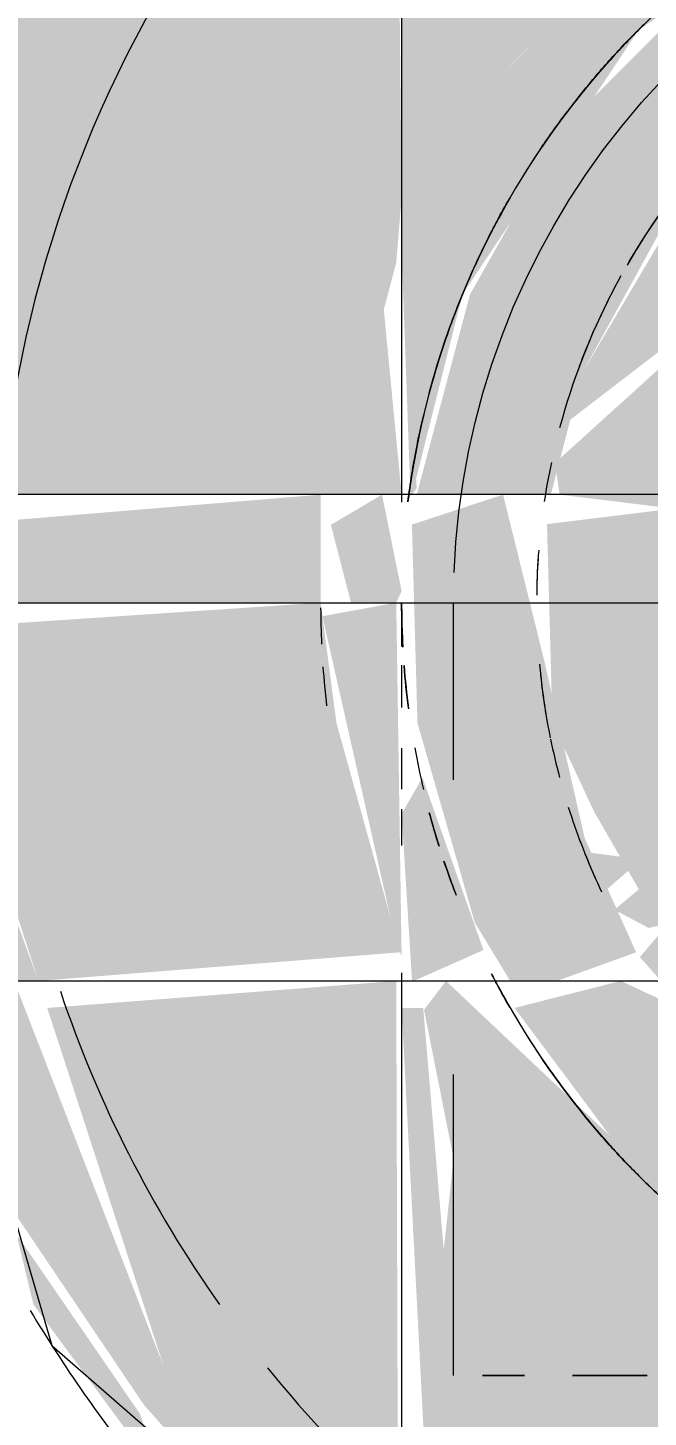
# Model space of a CAD drawing. Header units: metres. Extents: x 147 to 427, y -16 to 162.
# Drawn here: x 390.11361 to 390.1251, y 0.48493 to 0.51064 of the extents above; entities that cross this region are included whole.
import ezdxf

# ---------------------------------------------------------------- set-up
doc = ezdxf.new("R2010")
doc.units = ezdxf.units.M
for name, color, linetype, lineweight in [('A-ANNO-DIMS', 7, 'Continuous', 5), ('A-ANNO-DIMS-50', 7, 'Continuous', 5), ('P-PIPE', 7, 'Continuous', 5), ('P-PIPE-CNTR', 7, 'Continuous', 5), ('P-SANR-FIXT', 7, 'Continuous', 5)]:
    doc.layers.add(name, color=color, linetype=linetype, lineweight=lineweight)
doc.styles.add('Century Gothic', font='GOTHIC.TTF', dxfattribs={"height": 0.05})
doc.dimstyles.new('Setores_1_mm', dxfattribs={"dimscale": 0.3048, "dimtxt": 0.05220841348587629, "dimasz": 0.5208333333333333, "dimexe": 0.3937007874015747, "dimexo": 0.2460629921259842, "dimgap": 0.2870734908136483, "dimtad": 1, "dimrnd": 0.01, "dimzin": 0, "dimdsep": 46, "dimtxsty": 'Century Gothic', "dimblk1": 'OBLIQUE', "dimblk2": 'OBLIQUE', "dimsah": 1, "dimcen": 0.09, "dimazin": 0, "dimtfac": 1, "dimtdec": 4, "dimtix": 1, "dimtmove": 0, "dimatfit": 3, "dimfxl": 1, "dimtvp": 1, "dimtolj": 1, "dimtzin": 0, "dimarcsym": 2})

# ---------------------------------------------------------------- blocks, each defined once
blk = doc.blocks.new('UT_Ducha higiênica - UT_Ducha higiênica-V228-HH')
at = {"layer": 'P-SANR-FIXT', "true_color": 0xf4f4f4, "transparency": 33554598}
h = blk.add_hatch(color=7, dxfattribs=at)
h.paths.add_polyline_path([(-163.0665666563862, 0.4999999999999957), (-163.0665666563862, 0.5019999999999996), (-163.0736056308509, 0.5014188907002822), (-163.0740666563862, 0.4999999999999957), (-163.0722429030197, 0.4999999999999957)])
h.paths.add_polyline_path([(-163.0350666563863, 0.5065345061047986), (-163.035588685766, 0.5176948307352345), (-163.0370958467977, 0.5184661012230402), (-163.0401237169667, 0.512990381056767), (-163.0370646424899, 0.509927779207859), (-163.0352254804947, 0.5069179414214795)])
h.paths.add_polyline_path([(-163.0650666563863, 0.5065345061048029), (-163.0630570374431, 0.5099429394195716), (-163.0599590921827, 0.5130291338498221), (-163.0566011624911, 0.515000000000001), (-163.0527606540969, 0.5161453284728974), (-163.0481655327526, 0.5172928427253177), (-163.0449713344984, 0.5228253563910695), (-163.0580892962179, 0.5223849030854569), (-163.0650666563863, 0.5173155541899439), (-163.0650666563863, 0.5067534605253143)])
h = blk.add_hatch(color=7, dxfattribs=at)
h.paths.add_polyline_path([(-163.0279340949405, 0.5116856085778079), (-163.0287201785121, 0.5137843915369695), (-163.0306527471862, 0.5162405854187947), (-163.0304368695438, 0.5153262717839715), (-163.0280866846644, 0.511907573349564)])
h.paths.add_polyline_path([(-163.0250059962145, 0.4999999999999957), (-163.0258299477718, 0.5069179414214795), (-163.0269299055057, 0.509859890883845), (-163.0301365454427, 0.5146350040069338), (-163.0344321317622, 0.5196738904808402), (-163.0350666563863, 0.5197057896177778), (-163.0350331627375, 0.5172912196296773), (-163.0304004735098, 0.5133381176141684), (-163.0257926642186, 0.4999999999999957)])
h.paths.add_polyline_path([(-163.0749168169938, 0.5019999999999996), (-163.0748131839364, 0.5019999999999996), (-163.0747260035522, 0.5025872633877307)])
h.paths.add_polyline_path([(-163.0742385886665, 0.5019999999999996), (-163.0734168169938, 0.5019999999999996), (-163.0694805655914, 0.5141086614376588), (-163.0650666563863, 0.5176948307375908), (-163.0651666563863, 0.5201939173691751), (-163.0708888760339, 0.5146653923668437), (-163.0732932074349, 0.5098598908829397), (-163.0740893846072, 0.5080332819119435), (-163.0743482715246, 0.5019999999999996)])
h = blk.add_hatch(color=7, dxfattribs=at)
h.paths.add_polyline_path([(-163.0260666563863, 0.4999999999999957), (-163.0306527471862, 0.5141086614413362), (-163.0350666563863, 0.5173155541899439), (-163.0346779004052, 0.505595966142876), (-163.0339072760732, 0.5025872633877307), (-163.0335666563863, 0.4999999999999957), (-163.0263904097528, 0.4999999999999957)])
h.paths.add_polyline_path([(-163.0734168169938, 0.5019999999999996), (-163.0663033513911, 0.5019999999999996), (-163.0651666563863, 0.5062930847483673), (-163.0650666563863, 0.5074999999999983), (-163.0651666563863, 0.5172428999370865), (-163.0694830642512, 0.5141068460550108), (-163.0732260035522, 0.5025872633877307)])
h = blk.add_hatch(color=7, dxfattribs=at)
h.paths.add_polyline_path([(-163.0648728278811, 0.5019999999999996), (-163.0639389201999, 0.5057061630439345), (-163.0606732581041, 0.5106066017177951), (-163.0562006650197, 0.5135615986010981), (-163.051878389702, 0.5147614807840148), (-163.04926022776, 0.5153967753536437), (-163.0488027465837, 0.5163336031177591), (-163.051878389702, 0.5162614807840102), (-163.0545343627952, 0.515856096464713), (-163.0600095958059, 0.512990381056767), (-163.0630686702826, 0.509927779207859), (-163.0650666563863, 0.5065345061048029), (-163.0649033513911, 0.5019999999999996)])
h.paths.add_polyline_path([(-163.0651666563863, 0.4999999999999654), (-163.0650666563863, 0.5002147759970795), (-163.0654299613815, 0.5019999999999996), (-163.0663768787027, 0.5014415046206748), (-163.06600443252, 0.4999999999999957)])
h.paths.add_polyline_path([(-163.0350666563863, 0.4999999999999957), (-163.0355777689919, 0.507768441089331), (-163.0370762753295, 0.5099429394196192), (-163.0401742205898, 0.5130291338498307), (-163.040356719896, 0.5128181033396979), (-163.0405579181357, 0.5114916613508153), (-163.0385726748428, 0.5095018702369825), (-163.0365050577851, 0.5062849662131793), (-163.0354811764093, 0.503331157701283), (-163.0350930257906, 0.5002720900557494)])
h = blk.add_hatch(color=7, dxfattribs=at)
h.paths.add_polyline_path([(-163.0500666563862, 0.4849999999999948), (-163.0444303596912, 0.4862376477580838), (-163.0461843707097, 0.4881939430680709), (-163.0482549230706, 0.4877385192159673), (-163.0522858952018, 0.4877921683328029), (-163.0550164038546, 0.4886361002195574), (-163.0575666563863, 0.4901338411877104), (-163.0599328151986, 0.4924999999999974), (-163.0610085380336, 0.4929999999999973), (-163.0629761011125, 0.4924999999999974), (-163.0608919739336, 0.4897098323594553), (-163.0585374694231, 0.4877545499866453), (-163.0561876152437, 0.4864384013989064), (-163.051878389702, 0.4852462340740263), (-163.0501523230951, 0.4850116430285483)])
h.paths.add_polyline_path([(-163.0374263254676, 0.4920438057782814), (-163.0363332437336, 0.4942938369561003), (-163.0353051756022, 0.4981882666842901), (-163.0353458056828, 0.5021203494174632), (-163.0363799056049, 0.5058188147663115), (-163.038103599377, 0.50883883476483), (-163.0409662580764, 0.5117623522420813), (-163.0422162580764, 0.5095972887326086), (-163.0398838188902, 0.507087296304257), (-163.0384214089924, 0.5042705142441813), (-163.0377751527661, 0.5015836872348897), (-163.0378537308064, 0.4978194532921444), (-163.0387027566058, 0.495050252531702), (-163.0386354331858, 0.494129327620626), (-163.0376227241833, 0.4923825628676637)])
h.paths.add_polyline_path([(-163.0623033513911, 0.5019999999999996), (-163.0617119037802, 0.5042705142441813), (-163.0599328151986, 0.5074999999999983), (-163.0575666563863, 0.509866158812333), (-163.0543254328565, 0.511650109339058), (-163.0513991596515, 0.5123245726170935), (-163.0506578933892, 0.5129759474718593), (-163.0500666563863, 0.515000000000001), (-163.0543254328565, 0.5143329398014831), (-163.0589054911511, 0.5119630570092683), (-163.0620297133955, 0.50883883476483), (-163.0638000690389, 0.5057061630439345), (-163.0647875070897, 0.5019999999999996), (-163.0625666563863, 0.5019999999999996)])
h = blk.add_hatch(color=7, dxfattribs=at)
h.paths.add_polyline_path([(-163.0444303596912, 0.4862376477580838), (-163.0410583600638, 0.4881669754173231), (-163.038103599377, 0.4911611652351657), (-163.037690809849, 0.4924999999999974), (-163.0391652022136, 0.4939338100733461), (-163.0404165258777, 0.4922184664331769), (-163.0429954842542, 0.4898047899914139), (-163.0451591790979, 0.4874999999999942), (-163.0445166563861, 0.4863871180180461)])
h.paths.add_polyline_path([(-163.0621910120392, 0.4929999999999973), (-163.0607231927865, 0.4935300401266964), (-163.0616772257626, 0.4956457656155595), (-163.0624253479224, 0.4989266556538753), (-163.0631879478807, 0.5019999999999996), (-163.0648762606695, 0.5014461990487026), (-163.0647736534139, 0.497774421467172), (-163.0637109888841, 0.4940787784381638), (-163.0630570374431, 0.4929999999999973), (-163.0624891627832, 0.4929999999999973)])
h.paths.add_polyline_path([(-163.0422162580764, 0.5095972887326086), (-163.041372500254, 0.5120740728286105), (-163.0445264227506, 0.5138021428639631), (-163.0481655327526, 0.5147416168188307), (-163.049829091543, 0.5144114743788386), (-163.0506328230474, 0.51242546274501), (-163.0481655327526, 0.5122497123253987), (-163.0447609593986, 0.5112164606619954), (-163.0422410532499, 0.5096163147384036)])
at = {"layer": 'P-SANR-FIXT', "true_color": 0x7f7f7f, "transparency": 33554598}
h = blk.add_hatch(color=8, dxfattribs=at)
h.paths.add_polyline_path([(-163.0500666563862, 0.4874999999999985), (-163.0459725366721, 0.4889087766431101), (-163.0474446983158, 0.4925842512029256), (-163.0470095653828, 0.4931804128162534), (-163.0583704745359, 0.4929945072572295), (-163.053060849371, 0.487894192984691), (-163.0506328230474, 0.4875745372549901)])
h.paths.add_polyline_path([(-163.0540066443813, 0.4931850850210843), (-163.0578114593854, 0.498664685702958), (-163.056627881023, 0.4956457656155595), (-163.0541471238149, 0.4932733953902783)])
h.paths.add_polyline_path([(-163.0461188961836, 0.4931985468794979), (-163.0442302467636, 0.4947690293694978), (-163.0429067924252, 0.4967647619362152), (-163.0422534144739, 0.4998937575964272), (-163.0460958181444, 0.4932385192159834)])
h.paths.add_polyline_path([(-163.0521796779393, 0.4940030751975834), (-163.0463710722665, 0.4944070898541897), (-163.0433051756023, 0.5002826213526529), (-163.0466345641811, 0.5059969248024123), (-163.0538391906285, 0.5054596286239528), (-163.0568281371703, 0.4997173786476548), (-163.0533018944501, 0.4940030751975834)])
h.paths.add_polyline_path([(-163.0392290974385, 0.4951533056728226), (-163.0379925835576, 0.4972250040119129), (-163.0383661566711, 0.5038822856765331), (-163.0418326944983, 0.5090893813139499), (-163.0426541516788, 0.50883883476483), (-163.0448907730253, 0.5059241420951781), (-163.0454658448449, 0.5056703350218528), (-163.0392922939387, 0.4952623097586433)])
h.paths.add_polyline_path([(-163.0579412373788, 0.4999999999999957), (-163.0513991596515, 0.5123245726170935), (-163.0544429138337, 0.5114153049803335), (-163.0566609289151, 0.5101347333760499), (-163.0565371325138, 0.50883883476483), (-163.0583704745359, 0.5070054927427315), (-163.0579941613204, 0.5064170115166742), (-163.0622260366994, 0.5025872633877307), (-163.0621407292148, 0.5019999999999996), (-163.0578031313061, 0.5014683261297063), (-163.05791777927, 0.5004412273821695)])
h.paths.add_polyline_path([(-163.0466043302372, 0.5068195871837423), (-163.0474965652595, 0.5073994190409605), (-163.0500666563862, 0.5078543565477095), (-163.0535666563863, 0.5070359871875737), (-163.0533018944501, 0.5068195871837423), (-163.0466345641811, 0.5068195871837423)])
h = blk.add_hatch(color=8, dxfattribs=at)
h.paths.add_polyline_path([(-163.0458166563861, 0.4886387840678804), (-163.0435468512082, 0.4895262994064797), (-163.0393666988654, 0.4953906466284401), (-163.0421967775555, 0.4999248013085633), (-163.0429067924252, 0.4967647619362152), (-163.0442302467636, 0.4947690293694978), (-163.0465666563863, 0.4929695615268375), (-163.0477307136068, 0.4919540284226173), (-163.0458429818675, 0.4886843811391768)])
h.paths.add_polyline_path([(-163.0599671428975, 0.4929999999999973), (-163.0580280199474, 0.4935300401266964), (-163.0582118149665, 0.4937499999999408), (-163.0599081353265, 0.494318019484659), (-163.0606554047107, 0.4934416969863306), (-163.0602620743806, 0.4929999999999973)])
h.paths.add_polyline_path([(-163.061278699023, 0.4946836369557288), (-163.0606259672787, 0.4952499999999968), (-163.0615638271246, 0.4953719970856647), (-163.0613204104512, 0.4947843372514499)])
h.paths.add_polyline_path([(-163.0445264227506, 0.505595966142876), (-163.0427211219294, 0.5094573800050767), (-163.0510311252157, 0.5123294909852619), (-163.0535666563863, 0.5070359871875737), (-163.0513991596515, 0.5077610218951477), (-163.0476286715538, 0.5074472535264936), (-163.0447609593986, 0.5058188147663115)])
h = blk.add_hatch(color=8, dxfattribs=at)
h.paths.add_polyline_path([(-163.05330189445, 0.4879259271713289), (-163.0564981470084, 0.4903784980197549), (-163.0565371325138, 0.4911611652351657), (-163.0583759672787, 0.4929999999999973), (-163.0598778979298, 0.4924284304218431), (-163.0575666563863, 0.4901338411877104), (-163.0548408948197, 0.4885634019969756), (-163.0535666563863, 0.4880355951561732)])
h.paths.add_polyline_path([(-163.0379925835576, 0.5032352380637806), (-163.0404851733398, 0.5078709966811211), (-163.0392413388389, 0.5053981456571993), (-163.0380972390039, 0.5034165066139403)])
h.paths.add_polyline_path([(-163.0379925835576, 0.4967647619362195), (-163.0378051756022, 0.5018117333157274), (-163.0379925835576, 0.4989426508222038), (-163.0379925835576, 0.4972250040119173)])
h.paths.add_polyline_path([(-163.0621407292148, 0.5032352380638888), (-163.0589054911511, 0.5057177235426272), (-163.0579941613204, 0.5064170115166612), (-163.0583704745359, 0.5070054927427315), (-163.056319070759, 0.5090568965196176), (-163.0566609289151, 0.5101347333760499), (-163.0593573199576, 0.5082499999999895), (-163.0617119037802, 0.5042705142441813), (-163.0620310612301, 0.5035000000000079)])
h = blk.add_hatch(color=8, dxfattribs=at)
h.paths.add_polyline_path([(-163.0541081082706, 0.4929999999999973), (-163.0545553805977, 0.4935300401266964), (-163.056868238826, 0.4960731045475261), (-163.057867743344, 0.4989266556538753), (-163.0579412373788, 0.5019999999999996), (-163.0623752306142, 0.5014540230954286), (-163.0622736534139, 0.497774421467172), (-163.0614936816021, 0.4961177143234626), (-163.0606732581041, 0.4946951135353118), (-163.0611272553078, 0.494318019484659), (-163.0604930153978, 0.4939803388180515), (-163.0589520723712, 0.494318019484659), (-163.058288833876, 0.493122177489631), (-163.0579011547947, 0.4929999999999973), (-163.0542869548201, 0.4929999999999973)])
h.paths.add_polyline_path([(-163.0500666563862, 0.4931804128162534), (-163.0470095653828, 0.4937543632602631), (-163.045116908918, 0.495050252531702), (-163.0433051756023, 0.4981882666842771), (-163.0433051756023, 0.5018117333157274), (-163.045116908918, 0.5049497474683111), (-163.0482549230706, 0.5067614807840297), (-163.051878389702, 0.5067614807840297), (-163.0550164038546, 0.5049497474683111), (-163.0568281371703, 0.5018117333157187), (-163.0568281371703, 0.4981882666842901), (-163.0550164038546, 0.495050252531702), (-163.051878389702, 0.4932385192159834), (-163.0501601835093, 0.4931804128162534)])
h.paths.add_polyline_path([(-163.0466043302372, 0.4940030751975834), (-163.0538195493392, 0.4945063516651014), (-163.0568281371703, 0.500282621352341), (-163.0533018944501, 0.5059969248024123), (-163.046313763412, 0.5054936482980769), (-163.0433051756023, 0.4997173786473429), (-163.0465666563863, 0.4940683282214954)])
at = {"layer": 'P-SANR-FIXT', "true_color": 0xf4f4f4, "transparency": 33554598}
h = blk.add_hatch(color=7, dxfattribs=at)
h.paths.add_polyline_path([(-163.0341288802525, 0.4999999999999957), (-163.0336024777217, 0.5002720900557494), (-163.0347702073274, 0.5058188147663115), (-163.0350666563863, 0.505595966142876), (-163.0349666563863, 0.4999999999999957)])
h.paths.add_polyline_path([(-163.0648728278811, 0.5019999999999996), (-163.0647875070897, 0.5021203494175975), (-163.0648159136888, 0.5025872633877307)])
h.paths.add_polyline_path([(-163.0651666563863, 0.5019999999999996), (-163.0650666563863, 0.5019999999999996), (-163.0654212106048, 0.5056785365017608), (-163.0662260366994, 0.5025872633877307), (-163.0663033513911, 0.5019999999999996), (-163.0654299613815, 0.5019999999999996)])
h = blk.add_hatch(color=7, dxfattribs=at)
h.paths.add_polyline_path([(-163.0350545046659, 0.4797304186957052), (-163.0320651358413, 0.4827965915734702), (-163.0331702914862, 0.4840622355585717), (-163.0350080556195, 0.4823051692629984), (-163.0350488205024, 0.4800455016583232)])
h.paths.add_polyline_path([(-163.0717922185126, 0.4929999999999973), (-163.0743482715246, 0.4999999999999957), (-163.0751091574784, 0.4995520433462421), (-163.0742794127956, 0.4929999999999973), (-163.0721992178328, 0.4929999999999973)])
h = blk.add_hatch(color=7, dxfattribs=at)
h.paths.add_polyline_path([(-163.0721992178328, 0.4883143914236217), (-163.0718856270346, 0.4870096189432288), (-163.0694752387244, 0.4837539298559339), (-163.0699164843335, 0.4849938111970887), (-163.0720466281079, 0.4880924266504187)])
h.paths.add_polyline_path([(-163.0650801877237, 0.4798068932403041), (-163.0657011810076, 0.4831454549325409), (-163.0694830642512, 0.4858931539449849), (-163.0722429030197, 0.4929999999999973), (-163.0742794127956, 0.4929999999999973), (-163.0732034072671, 0.4901401091164366), (-163.0698392540782, 0.4851540632779244), (-163.0651666563863, 0.4798791902170962)])
h.paths.add_polyline_path([(-163.0318867274034, 0.4824888649014267), (-163.0289120619111, 0.4858931539449849), (-163.0268401053378, 0.4901401091167398), (-163.0260439281654, 0.4919667180878876), (-163.0260666563863, 0.4999999999999957), (-163.0307030357179, 0.4858548018016878), (-163.032620164843, 0.4837539298559339), (-163.0316429454703, 0.4830131774866157), (-163.0318999703135, 0.4825117068517759)])
h = blk.add_hatch(color=7, dxfattribs=at)
h.paths.add_polyline_path([(-163.0350003442381, 0.4827326244058614), (-163.0331534296017, 0.4846737282206806), (-163.0350666563863, 0.4870096189432288), (-163.0349929735596, 0.4831411937940477)])
h.paths.add_polyline_path([(-163.0646521363633, 0.4846000000000035), (-163.0641065509525, 0.4858931539449849), (-163.0646667357205, 0.4924999999999974), (-163.0650666563863, 0.4924999999999974), (-163.0646562167202, 0.4846000000000035)])
h.paths.add_polyline_path([(-163.0350666563863, 0.4879737454057292), (-163.0355777689919, 0.4922315589106475), (-163.0360266563863, 0.4896295953672998), (-163.0352340280918, 0.4882624354392446)])
h.paths.add_polyline_path([(-163.0717922185126, 0.4929999999999973), (-163.0650933923108, 0.4935300401266964), (-163.0662736534138, 0.497774421467172), (-163.0665666563862, 0.4999999999999957), (-163.0739069375373, 0.4995084359281524), (-163.0718082808336, 0.4930494347406399)])
h = blk.add_hatch(color=7, dxfattribs=at)
h.paths.add_polyline_path([(-163.0651329685345, 0.4827326244058484), (-163.0651666563863, 0.4929999999999973), (-163.0716297586645, 0.4924999999999974), (-163.0694805655882, 0.485891338560011), (-163.0651666563863, 0.4827571000628486)])
h.paths.add_polyline_path([(-163.0329089794304, 0.4842520898802168), (-163.0306502485213, 0.4858931539449849), (-163.0263904097528, 0.4999999999999957), (-163.0335666563863, 0.4999999999999957), (-163.034791687454, 0.494129327620626), (-163.0350666563863, 0.4924999999999974), (-163.0345076918511, 0.4870096189432288), (-163.0331534296017, 0.4846737282206806)])
h = blk.add_hatch(color=7, dxfattribs=at)
h.paths.add_polyline_path([(-163.0563166563862, 0.4771746436089262), (-163.0420440165546, 0.4776150969145432), (-163.0402180605407, 0.4789417316129335), (-163.0448907730253, 0.4860362436819752), (-163.0479905243656, 0.4852733279658398), (-163.051878389702, 0.4852385192159765), (-163.0549691392004, 0.4859214881871873), (-163.0589054911511, 0.4880077625104176), (-163.0614226572674, 0.4903354624166567), (-163.0642450889032, 0.4929999999999973), (-163.0646521363633, 0.4924647540338374), (-163.0641044670092, 0.4897109239038588), (-163.0646562167202, 0.4846000000000035), (-163.0650666563863, 0.4846000000000035), (-163.0645415839259, 0.482302958337316), (-163.0568455029037, 0.4771746436089262), (-163.0563878264002, 0.4771746436089262)])
h.paths.add_polyline_path([(-163.0350666563863, 0.4826844458100649), (-163.0349929735596, 0.4831411937940477), (-163.0350666563863, 0.483264515017282)])
h.paths.add_polyline_path([(-163.0425605129249, 0.4870143329869355), (-163.041044392745, 0.4881448272080701), (-163.0425564948758, 0.4870174161445135)])
h.paths.add_polyline_path([(-163.0374137293852, 0.4920220795047184), (-163.0377724091121, 0.4915927807916347), (-163.0374614017497, 0.491933260690961)])
h.paths.add_polyline_path([(-163.0360266686833, 0.4896296165777171), (-163.035466577052, 0.4924999999999974), (-163.0350666563863, 0.4942938369561003), (-163.0355777689919, 0.4961177143234626), (-163.0369896727892, 0.4912906481525331), (-163.0360464143781, 0.4896636748151783)])
h.paths.add_polyline_path([(-163.0650666563863, 0.4934654938951799), (-163.0651666563863, 0.4999999999999654), (-163.0665337432619, 0.4997500000000001), (-163.0651666563863, 0.4937069152516154), (-163.0650933923108, 0.4935300401266964)])
h = blk.add_hatch(color=7, dxfattribs=at)
h.paths.add_polyline_path([(-163.0402180605407, 0.4789417316129335), (-163.0350666563863, 0.483264515017282), (-163.0355777689919, 0.4847037735849006), (-163.0360266686833, 0.4858931539449849), (-163.0365694083953, 0.4905657577561881), (-163.0377020586846, 0.4915245114150464), (-163.0418166563863, 0.4875677638551758), (-163.0440108944254, 0.4855111126056631), (-163.0409941444634, 0.4802859483980057)])
h.paths.add_polyline_path([(-163.0648394966981, 0.4929999999999973), (-163.0635513168292, 0.493571689607952), (-163.0646809411135, 0.4967647619362239), (-163.0650666563863, 0.4960918324188629), (-163.0648738425017, 0.4929999999999973)])
at = {"layer": 'P-SANR-FIXT'}
for p, q in [((-163.0650666563863, 0.5249999999999857), (-163.0650666563863, 0.5018589107967003)), ((-163.0576830220424, 0.5019999999999996), (-163.0805666563863, 0.5019999999999996)), ((-163.0805666563863, 0.4929999999999973), (-163.053673459099, 0.4929999999999973)), ((-163.0650666563863, 0.4931515234358933), (-163.0650666563863, 0.4749999999999884))]:
    blk.add_line(p, q, dxfattribs=at)
at = {"layer": 'P-SANR-FIXT', "color": 253, "true_color": 0x9e9e9e}
for p, q in [((-163.0650666563863, 0.499921267546414), (-163.0650666563863, 0.4991877776001347)), ((-163.0650666563863, 0.4988435724290201), (-163.0650666563863, 0.4980633254033427)), ((-163.0650666563863, 0.4973074098662191), (-163.0650666563863, 0.4965469311296765)), ((-163.0650666563863, 0.4961813992530159), (-163.0650666563863, 0.4955062523332143))]:
    blk.add_line(p, q, dxfattribs=at)
at = {"layer": 'P-SANR-FIXT', "flags": 128}
blk.add_lwpolyline([(-163.0735926707417, 0.4932543340041994), (-163.0715438819927, 0.4862530446917238), (-163.0649966382043, 0.480548199528935)], dxfattribs=at)
at = {"layer": 'P-SANR-FIXT'}
for radius, start, end in [(0.01499999999998636, 89.99999999999928, 172.8169731624002), (0.01499999999999592, 207.2994541391672, 290.3635979879876)]:
    blk.add_arc((-163.0500666563863, 0.5), radius, start, end, dxfattribs=at)
at = {"layer": 'P-SANR-FIXT', "color": 253, "true_color": 0x9e9e9e}
for radius, start, end in [(0.022499999999995, 144.7467920398122, 174.9547240640951), (0.022499999999995, 144.7467920398122, 174.9547240640951), (0.01500000000001971, 137.9656179445852, 148.3052361673874), (0.01250000000000854, 137.6250000000244, 149.9999999999539), (0.01500000000000754, 152.7389272375712, 162.4917122370536), (0.01250000000000704, 152.6249999999862, 165.0000000000051), (0.01499999999998105, 166.5787527550336, 172.8169731624031), (0.01250000000001204, 168.0042982770086, 171.3712101809332), (0.01500000000001977, 180.3037569668571, 183.1532442275187), (0.01499999999999438, 184.4613144539402, 187.5211524298282), (0.01500000000001727, 190.3181753478336, 193.3176962214482), (0.01500000000001761, 195.0000000000024, 197.483242337384), (0.01500000000000471, 198.6950538547612, 201.1552795968642), (0.02249999999997209, 198.6404417229425, 215.2532079601605), (0.02249999999997209, 198.6404417229425, 215.2532079601605), (0.0150000000000292, 211.6947638326436, 222.0343820554893), (0.0254999999999965, 210.9120990030893, 219.128260491774), (0.02249999999997966, 218.9961441534275, 226.2492235949582), (0.02249999999997966, 218.9961441534275, 226.2492235949582)]:
    blk.add_arc((-163.0500666563863, 0.5), radius, start, end, dxfattribs=at)
at = {"layer": 'P-SANR-FIXT', "color": 254, "true_color": 0xd5d5d5}
for radius, start, end in [(0.01500000000001017, 134.9999999999761, 137.9656179446031), (0.01499999999999054, 150.0000000000161, 152.7389272375977), (0.01500000000001761, 162.4917122370426, 164.9999999999971), (0.0125000000000086, 176.2715738973481, 179.3561400195431), (0.01499999999999498, 180.3037569668572, 183.1532442275139), (0.0125000000000019, 185.2200063776486, 189.4773970807942), (0.01500000000000522, 184.4613144539441, 187.5211524298342), (0.01250000000000735, 191.6608172084773, 194.9999999999576), (0.01500000000000425, 190.3181753478252, 193.3176962214374), (0.01249999999999957, 197.6249999999849, 200.9801059551742), (0.01250000000001309, 201.929725530654, 205.3546732272011), (0.01499999999998996, 198.6950538547445, 201.1552795968458), (0.01500000000001105, 207.2994541391909, 210.0000000000176), (0.01499999999999771, 222.0343820554294, 224.9999999999998)]:
    blk.add_arc((-163.0500666563863, 0.5), radius, start, end, dxfattribs=at)
at = {"layer": 'P-SANR-FIXT', "color": 252, "true_color": 0x898989}
for radius, start, end in [(0.01250000000000747, 137.6250000000274, 149.9999999999565), (0.012500000000011, 152.6249999999795, 165.0000000000011)]:
    blk.add_arc((-163.0500666563863, 0.5), radius, start, end, dxfattribs=at)
at = {"layer": 'P-SANR-FIXT', "color": 9, "true_color": 0xbbbbbb}
blk.add_arc((-163.0500666563863, 0.5), 0.01250000000000489, 168.0042982770159, 171.3712101809382, dxfattribs=at)
at = {"layer": 'P-SANR-FIXT', "color": 254, "true_color": 0xe0e0e0}
for radius, start, end in [(0.0125000000000152, 176.2715738973466, 179.3561400195438), (0.01250000000001348, 185.2200063776538, 189.4773970808031), (0.012500000000011, 191.6608172084809, 194.999999999962)]:
    blk.add_arc((-163.0500666563863, 0.5), radius, start, end, dxfattribs=at)
at = {"layer": 'P-SANR-FIXT', "color": 254, "true_color": 0xe9e9e9}
blk.add_arc((-163.0500666563863, 0.5), 0.01500000000000488, 194.9999999999908, 197.4832423373702, dxfattribs=at)
at = {"layer": 'P-SANR-FIXT', "color": 254, "true_color": 0xcecece}
for radius, start, end in [(0.01249999999999699, 197.6249999999818, 200.9801059551705), (0.0124999999999934, 201.929725530623, 205.3546732271664)]:
    blk.add_arc((-163.0500666563863, 0.5), radius, start, end, dxfattribs=at)
at = {"layer": 'P-SANR-FIXT', "color": 253, "true_color": 0x9e9e9e}
for points, knots in [([(-163.0575801453518, 0.512982583855496), (-163.057844539927, 0.512832120407157), (-163.0583574334035, 0.5125187983794645), (-163.0590810081219, 0.5120015758206784), (-163.059759527767, 0.5114533182117168), (-163.0603951793248, 0.5108881588117663), (-163.0609857590959, 0.5103022571202782), (-163.0617120352379, 0.5094810922105256), (-163.0621943206228, 0.5088406973741635), (-163.0624891627832, 0.5084072192083905)], [0.2857142857142857, 0.2857142857142857, 0.2857142857142857, 0.2857142857142857, 0.3214285714285714, 0.3571428571428571, 0.3928571428571428, 0.4285714285714285, 0.4642857142857143, 0.5, 0.5714285714285714, 0.5714285714285714, 0.5714285714285714, 0.5714285714285714]), ([(-163.0634063641781, 0.5068599046140657), (-163.0633689248807, 0.5069328990358288), (-163.0632617982405, 0.5071377654137303), (-163.0631494728038, 0.5073415016310215), (-163.0630748131823, 0.5074719903881607)], [0.3456516795373663, 0.3456516795373663, 0.3456516795373663, 0.3456516795373663, 0.3571428571428571, 0.3779658691406433, 0.3779658691406433, 0.3779658691406433, 0.3779658691406433]), ([(-163.0634063588768, 0.5068598899816661), (-163.0636016339646, 0.5064791372354003), (-163.0639615187067, 0.5056991499168916), (-163.0642489710204, 0.5049035338761948), (-163.0643765414628, 0.5044974835178893)], [0.6543483204626337, 0.6543483204626337, 0.6543483204626337, 0.6543483204626337, 0.7142857142857143, 0.7759082570592055, 0.7759082570592055, 0.7759082570592055, 0.7759082570592055]), ([(-163.0646573971943, 0.5034796484434361), (-163.0647049571507, 0.5032802331384293), (-163.0648215222413, 0.5027429900949408), (-163.0649080538815, 0.5022039847072551), (-163.0649506346284, 0.5018645086179494)], [0.8271486875748615, 0.8271486875748615, 0.8271486875748615, 0.8271486875748615, 0.8571428571428571, 0.9077970378618653, 0.9077970378618653, 0.9077970378618653, 0.9077970378618653]), ([(-163.0630668931304, 0.4925141353062457), (-163.0631443605983, 0.4926491808727568), (-163.0632576538576, 0.4928544756976569), (-163.0633656735776, 0.4930609041641645), (-163.0634015700171, 0.4931307802934713)], [0.6212975839544974, 0.6212975839544974, 0.6212975839544974, 0.6212975839544974, 0.6428571428571428, 0.6538587241687045, 0.6538587241687045, 0.6538587241687045, 0.6538587241687045])]:
    blk.add_open_spline(points, degree=3, knots=knots, dxfattribs=at)
at = {"layer": 'P-SANR-FIXT'}
blk.add_open_spline([(-163.0624891627832, 0.5084072192083905), (-163.0623416663563, 0.5086237503195863), (-163.06203307273, 0.5090528205950813), (-163.0615305964519, 0.5096867429519696), (-163.0609857241957, 0.5103021607887906), (-163.0603951886763, 0.5108881846237106), (-163.0597595252613, 0.511453311295427), (-163.0590810087933, 0.5120015776738926), (-163.0583574332235, 0.5125187978828973), (-163.0578445398992, 0.5128321203303379), (-163.0575801453518, 0.5129825838554961)], degree=3, dxfattribs=at)
at = {"layer": 'P-SANR-FIXT', "color": 254, "true_color": 0xd5d5d5}
for points, knots in [([(-163.063074824193, 0.5074720207795957), (-163.0631494833838, 0.5073415308338558), (-163.0632617990179, 0.507137767559588), (-163.0633689208007, 0.5069328877740632), (-163.0634063588768, 0.5068598899816661)], [0.6220341308593567, 0.6220341308593567, 0.6220341308593567, 0.6220341308593567, 0.6428571428571428, 0.6543483204626337, 0.6543483204626337, 0.6543483204626337, 0.6543483204626337]), ([(-163.0634015751595, 0.4931307660995369), (-163.0633656775093, 0.4930608933118134), (-163.0632576528192, 0.492854478563776), (-163.0631443495689, 0.4926492113161179), (-163.0630668820966, 0.4925141657618579)], [0.3461412758312956, 0.3461412758312956, 0.3461412758312956, 0.3461412758312956, 0.3571428571428571, 0.3787024160455026, 0.3787024160455026, 0.3787024160455026, 0.3787024160455026])]:
    blk.add_open_spline(points, degree=3, knots=knots, dxfattribs=at)
at = {"layer": 'P-SANR-FIXT'}
for points, knots in [([(-163.0643765363985, 0.504497469539412), (-163.0642489655563, 0.5049035187942948), (-163.0639615153646, 0.505699140692055), (-163.0636016456353, 0.5064791694488537), (-163.0634063641781, 0.5068599046140657)], [0.2240917429407943, 0.2240917429407943, 0.2240917429407943, 0.2240917429407943, 0.2857142857142857, 0.3456516795373663, 0.3456516795373663, 0.3456516795373663, 0.3456516795373663]), ([(-163.0649506357555, 0.5018645117287078), (-163.0649080550456, 0.5022039879204133), (-163.0648215229878, 0.5027429921554537), (-163.0647049558584, 0.5032802295716072), (-163.0646573951314, 0.5034796427495799)], [0.0922029621381346, 0.0922029621381346, 0.0922029621381346, 0.0922029621381346, 0.1428571428571428, 0.1728513124251383, 0.1728513124251383, 0.1728513124251383, 0.1728513124251383]), ([(-163.0575801453518, 0.4870174161445041), (-163.057844539927, 0.4871678795928431), (-163.0583574334035, 0.4874812016205357), (-163.0590810081219, 0.4879984241793218), (-163.059759527767, 0.4885466817882834), (-163.0603951793248, 0.4891118411882339), (-163.0609857590959, 0.4896977428797219), (-163.0617120352379, 0.4905189077894745), (-163.0621943206228, 0.4911593026258366), (-163.0624891627832, 0.4915927807916095)], [0.2857142857142857, 0.2857142857142857, 0.2857142857142857, 0.2857142857142857, 0.3214285714285714, 0.3571428571428571, 0.3928571428571428, 0.4285714285714285, 0.4642857142857143, 0.5, 0.5714285714285714, 0.5714285714285714, 0.5714285714285714, 0.5714285714285714])]:
    blk.add_open_spline(points, degree=3, knots=knots, dxfattribs=at)
at = {"layer": 'P-SANR-FIXT', "color": 254, "true_color": 0xd5d5d5}
for points in [[(-163.0643765414628, 0.5044974835178893), (-163.0644416430583, 0.5042902683847346), (-163.0645020184176, 0.5040823429039522), (-163.0645577294047, 0.5038738783323561)], [(-163.0650666563863, 0.5), (-163.0650666563863, 0.4997257296939151), (-163.0650592528976, 0.4994523301811118), (-163.0650444054169, 0.4991796806682988)], [(-163.0650219328787, 0.4988388221158492), (-163.0650015453482, 0.4985755350041835), (-163.0649741695566, 0.4983129031802618), (-163.0649397687875, 0.4980508171449784)], [(-163.0643784402295, 0.4955085646348654), (-163.0644413536793, 0.495709111625595), (-163.0644998413308, 0.4959103223327675), (-163.0645539592549, 0.4961120415373044)], [(-163.0642830649227, 0.4952151832983975), (-163.0642167656513, 0.495018148018576), (-163.0641461387236, 0.494821830255201), (-163.0640711306265, 0.4946263781486494)]]:
    blk.add_open_spline(points, degree=3, dxfattribs=at)
at = {"layer": 'P-SANR-FIXT', "color": 253, "true_color": 0x9e9e9e}
for points in [[(-163.064557725861, 0.5038738685510096), (-163.0645020141456, 0.504082331112265), (-163.064441638198, 0.5042902549693546), (-163.0643765363985, 0.504497469539412)], [(-163.0650444049789, 0.4991796818775301), (-163.065059252694, 0.4994523307432677), (-163.0650666563863, 0.4997257296939151), (-163.0650666563863, 0.5)], [(-163.0649397676576, 0.4980508202635994), (-163.0649741684151, 0.4983129063309594), (-163.0650015443906, 0.4985755376473968), (-163.0650219321437, 0.4988388241446316)], [(-163.0640711335485, 0.49462637008338), (-163.0641461429578, 0.4948218185681835), (-163.0642167705329, 0.4950181345445237), (-163.064283069999, 0.4952151692867431)], [(-163.0624891627832, 0.4915927807916096), (-163.0623416663563, 0.4913762496804138), (-163.06203307273, 0.4909471794049187), (-163.0615305964519, 0.4903132570480305), (-163.0609857241957, 0.4896978392112094), (-163.0603951886763, 0.4891118153762895), (-163.0597595252613, 0.488546688704573), (-163.0590810087933, 0.4879984223261074), (-163.0583574332235, 0.4874812021171028), (-163.0578445398992, 0.4871678796696622), (-163.0575801453518, 0.487017416144504)]]:
    blk.add_open_spline(points, degree=3, dxfattribs=at)
at = {"layer": 'P-SANR-FIXT', "color": 254, "true_color": 0xe9e9e9}
blk.add_open_spline([(-163.0645539556622, 0.496112051453846), (-163.0644998370395, 0.4959103341776476), (-163.0644413488257, 0.4957091250224865), (-163.0643784351712, 0.4955085785966073)], degree=3, dxfattribs=at)
blk = doc.blocks.new('Joelho 45_90 - Agua Fria_Soldavel - MEP - Tigre - Standard-3523191-HH')
at = {"layer": 'P-PIPE', "color": 254, "true_color": 0xd5d5d5}
for p, q in [((-163.0637042415532, 0.5033373448750421), (-163.0635598747402, 0.5038800333058446)), ((-163.0627886154541, 0.4857000000000015), (-163.0635709494921, 0.4857000000000015)), ((-163.0635709494921, 0.4857000000000009), (-163.0627886154541, 0.4857000000000009)), ((-163.0605181262555, 0.4857000000000015), (-163.0618994354368, 0.4857000000000015)), ((-163.0618994354368, 0.4857000000000009), (-163.0605181262555, 0.4857000000000009))]:
    blk.add_line(p, q, dxfattribs=at)
at = {"layer": 'P-PIPE', "color": 254, "true_color": 0xe9e9e9}
for p, q in [((-163.0641066563863, 0.4999815550588534), (-163.0641066563863, 0.4999991665992916)), ((-163.0641066563863, 0.4999410960768901), (-163.0641066563863, 0.4999815550588534))]:
    blk.add_line(p, q, dxfattribs=at)
at = {"layer": 'P-PIPE', "color": 253, "true_color": 0x9e9e9e, "flags": 128}
for points in [[(-163.0635598747402, 0.5038800333058446), (-163.0633939216561, 0.5044165145110525), (-163.0632066477907, 0.5049459302351847), (-163.0629983527421, 0.5054674335260174), (-163.0627693697379, 0.5059801900895281), (-163.0625200651021, 0.5064833796246072), (-163.062250837669, 0.5069761971353287), (-163.0619621181449, 0.5074578542188122), (-163.0616543684196, 0.507927580326469), (-163.0613280808269, 0.5083846239967295), (-163.0609837773575, 0.5088282540572199), (-163.0606220088234, 0.5092577607944805), (-163.0602433539771, 0.5096724570893512), (-163.0598484185855, 0.5100716795162293), (-163.0594378344611, 0.5104547894043919), (-163.0590122584508, 0.5108211738597412), (-163.0585723713855, 0.5111702467453153)], [(-163.0639273274449, 0.5022368276208655), (-163.0638267911391, 0.5027893174043642), (-163.0637042415532, 0.5033373448750421)]]:
    blk.add_lwpolyline(points, dxfattribs=at)
at = {"layer": 'P-PIPE', "color": 254, "true_color": 0xd5d5d5, "flags": 128}
for points in [[(-163.0640954258838, 0.5005614502519867), (-163.0640617523428, 0.5011220023033294), (-163.0640056896336, 0.5016807593903415), (-163.0639273274449, 0.5022368276208655)], [(-163.0641066563863, 0.4967215659682579), (-163.0641066563863, 0.4970771031665199), (-163.0641066563863, 0.4974144394267043), (-163.0641066563863, 0.497733035082754), (-163.0641066563863, 0.4980323804495818), (-163.0641066563863, 0.4983119966384605), (-163.0641066563863, 0.4985714363231296), (-163.0641066563863, 0.4988102844554365), (-163.0641066563863, 0.4990281589293329), (-163.0641066563863, 0.4992247111921278), (-163.0641066563863, 0.4993996268021375), (-163.0641066563863, 0.4995526259316951), (-163.0641066563863, 0.4996834638148296), (-163.0641066563863, 0.4997919311388387), (-163.0641066563863, 0.4998778543791423), (-163.0641066563863, 0.4999410960768901)], [(-163.0641066563863, 0.4896518857744721), (-163.0641066563863, 0.4901983018168138), (-163.0641066563863, 0.4907375215358337), (-163.0641066563863, 0.491268682295017)], [(-163.0641066563863, 0.485700000000004), (-163.0641066563863, 0.4862718474788716), (-163.0641066563863, 0.486842780123763), (-163.0641066563863, 0.4874118845642317), (-163.0641066563863, 0.4879782503545857), (-163.0641066563863, 0.4885409714303705)]]:
    blk.add_lwpolyline(points, dxfattribs=at)
at = {"layer": 'P-PIPE', "color": 254, "true_color": 0xe9e9e9, "flags": 128}
blk.add_lwpolyline([(-163.0641066563863, 0.4885409714303705), (-163.0641066563863, 0.4890991475579072), (-163.0641066563863, 0.4896518857744721)], dxfattribs=at)
at = {"layer": 'P-PIPE', "color": 252, "true_color": 0x898989}
for radius, start, end in [(0.01250000000000747, 137.625000000067, 149.9999999999745), (0.0124999999999909, 152.6250000000668, 164.9999999999904)]:
    blk.add_arc((-163.0500666563863, 0.5000000000000009), radius, start, end, dxfattribs=at)
at = {"layer": 'P-PIPE', "color": 9, "true_color": 0xbbbbbb}
blk.add_arc((-163.0500666563863, 0.5000000000000009), 0.01249999999997678, 168.0042982770334, 171.3712101809568, dxfattribs=at)
at = {"layer": 'P-PIPE', "color": 254, "true_color": 0xd5d5d5}
for radius, start, end in [(0.01649999999997361, 180.3342745831403, 182.6745607084673), (0.01649999999996508, 184.1164544886009, 186.6319503157222)]:
    blk.add_arc((-163.0500666563863, 0.4999999999999895), radius, start, end, dxfattribs=at)
at = {"layer": 'P-PIPE', "color": 254, "true_color": 0xe0e0e0}
for radius, start, end in [(0.01249999999998544, 185.2200063776683, 189.4773970808348), (0.01249999999998354, 191.6608172084968, 194.9999999999828)]:
    blk.add_arc((-163.0500666563863, 0.5000000000000009), radius, start, end, dxfattribs=at)
at = {"layer": 'P-PIPE', "color": 254, "true_color": 0xcecece}
blk.add_arc((-163.0500666563863, 0.5000000000000009), 0.01249999999997045, 197.6250000000022, 200.9801059552057, dxfattribs=at)
blk = doc.blocks.new('DIMBLOCK154-HH')
at = {"layer": 'A-ANNO-DIMS-50', "lineweight": 25}
for p, q in [((389.9801595159316, 0.5000000000000007), (389.9007845159317, 0.5793750000000008)), ((389.9801595159316, 0.5000000000000007), (390.0595345159317, 0.4206250000000007)), ((389.9801595159316, 0), (389.9007845159317, 0.07937500000000004)), ((389.9801595159316, 0), (390.0595345159317, -0.07937500000000004))]:
    blk.add_line(p, q, dxfattribs=at)
at = {"layer": 'A-ANNO-DIMS-50'}
for p, q in [((389.9801595159316, 0.5000000000000007), (389.8601595159316, 0.5000000000000007)), ((389.9801595159316, 0), (389.9801595159316, 0.5000000000000007)), ((389.9801595159316, 0.5000000000000007), (390.0605332510922, 0.5000000000000007)), ((389.9801595159316, 0), (389.9429063144183, 0)), ((389.9801595159316, 0), (390.1001595159316, 0))]:
    blk.add_line(p, q, dxfattribs=at)
at = {"layer": 'A-ANNO-DIMS-50', "color": 0, "insert": (389.8285715313402, 0.1397822381964837), "char_height": 0.05, "width": 0.2645226283284398, "attachment_point": 1, "rotation": 90, "line_spacing_factor": 0.9845015114479526, "style": 'Century Gothic'}
blk.add_mtext('0,50 m', dxfattribs=at)
blk = doc.blocks.new('_Oblique')
at = {"color": 0, "linetype": 'ByBlock', "lineweight": -2}
blk.add_line((-0.5, -0.5), (0.5, 0.5), dxfattribs=at)

msp = doc.modelspace()

# ---------------------------------------------------------------- linework, layer by layer
at = {"layer": 'P-PIPE', "color": 252, "true_color": 0x899989}
msp.add_arc((390.1355332510922, 0.5000000000000007), 0.01249999999995347, 143.1591355565612, 150.000000000161, dxfattribs=at)
at = {"layer": 'P-PIPE', "color": 9, "true_color": 0xbbcbbb}
msp.add_arc((390.1355332510922, 0.5000000000000007), 0.01249999999997264, 151.0582854120375, 159.5351173558587, dxfattribs=at)
at = {"layer": 'P-PIPE', "color": 254, "true_color": 0xe0e5e0}
for radius, start, end in [(0.01250000000000185, 175.5294556622915, 179.2404713342513), (0.0124999999999758, 186.20828696541, 191.5300019566705), (0.01249999999998452, 200.481271949696, 204.444475618755)]:
    msp.add_arc((390.1355332510922, 0.5000000000000007), radius, start, end, dxfattribs=at)
at = {"layer": 'P-PIPE-CNTR'}
msp.add_line((390.1105332510922, 0.4999999999999712), (390.1605332510923, 0.4999999999999712), dxfattribs=at)

# ---------------------------------------------------------------- block references
at = {"layer": 'P-PIPE', "color": 252, "true_color": 0x898989}
msp.add_blockref('Joelho 45_90 - Agua Fria_Soldavel - MEP - Tigre - Standard-3523191-HH', (553.1855999074785, 0), dxfattribs=at)
at = {"layer": 'P-SANR-FIXT', "color": 252, "true_color": 0x898989}
msp.add_blockref('UT_Ducha higiênica - UT_Ducha higiênica-V228-HH', (553.1855999074785, 0), dxfattribs=at)

# ---------------------------------------------------------------- dimensions: what is measured, and where the dimension line sits
at = {"layer": 'A-ANNO-DIMS'}
dim = msp.add_linear_dim(base=(389.9801595159319, 0.5000000000000008), p1=(389.8679063144183, 0), p2=(390.1355332510922, 0.5000000000000007), angle=89.99999999999991, dimstyle='Setores_1_mm', override={"dimpost": '<>', "dimfxl": 0.5671191913817367}, dxfattribs=at)
dim.commit()
dim.dimension.update_dxf_attribs({"geometry": 'DIMBLOCK154-HH', "text_midpoint": (389.8664018678791, 0.2499999999998899)})

doc.saveas('drawing.dxf')
